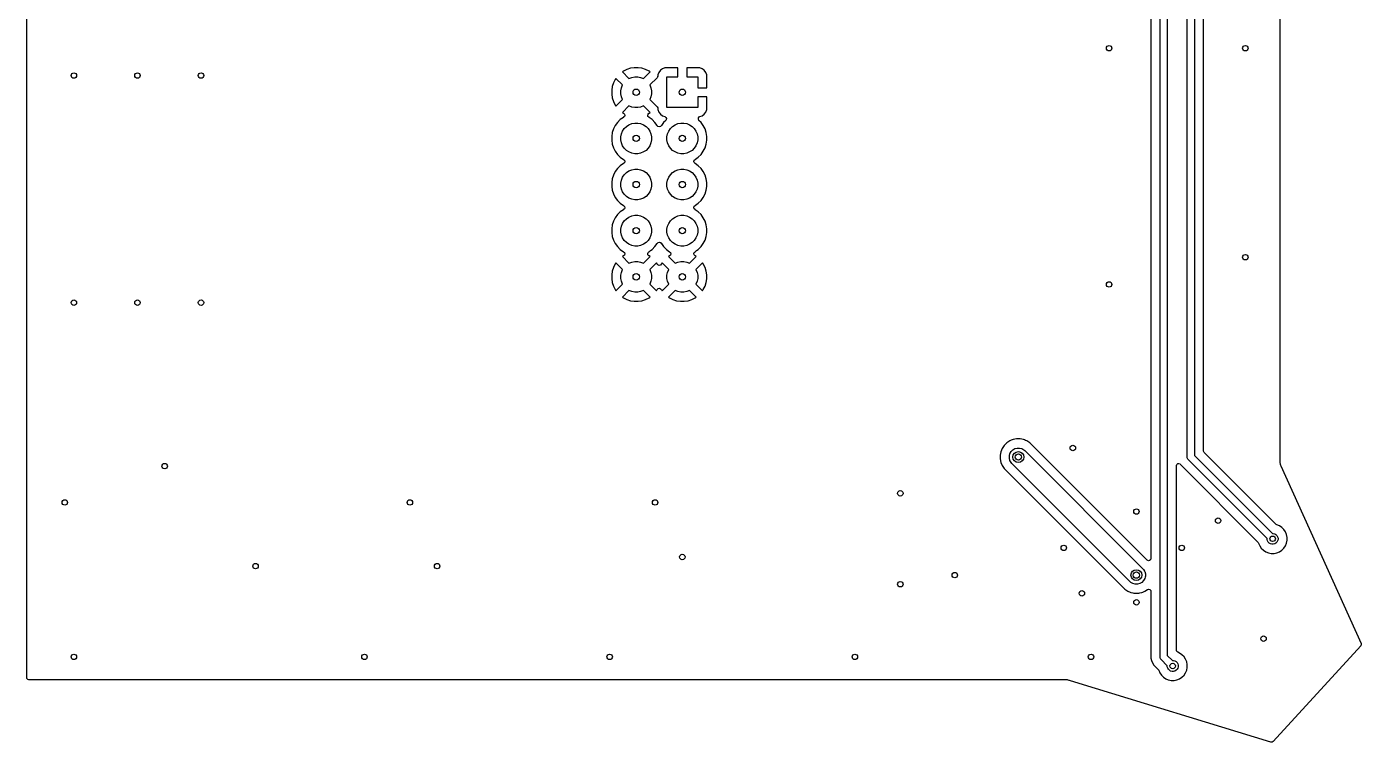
# Model space of a CAD drawing. Extents: x 4.07 to 6.96, y -6.23 to -1.21.
# Drawn here: x 4.071 to 6.964, y -6.228 to -4.678 of the extents above; entities that cross this region are included whole.
import ezdxf

# ---------------------------------------------------------------- set-up
doc = ezdxf.new("R2010")
doc.units = 0
doc.header["$MEASUREMENT"] = 0
doc.layers.add('BLACK', color=7, linetype='CONTINUOUS')

msp = doc.modelspace()

# ---------------------------------------------------------------- linework, layer by layer
at = {"layer": 'BLACK', "linetype": 'CONTINUOUS'}
for p, q in [((6.5866, -5.6102), (6.5866, -3.8576)), ((6.6024, -3.8543), (6.6024, -5.607)), ((6.6221, -5.5968), (6.6221, -3.8516)), ((6.5276, -6.0433), (6.5276, -3.9009)), ((6.5433, -3.8976), (6.5433, -6.04)), ((4.0709, -4.9155), (4.0709, -3.9337)), ((6.5079, -3.9111), (6.5079, -5.8301)), ((6.7874, -3.9329), (6.7874, -5.6194)), ((5.3717, -4.7704), (5.3643, -4.7742)), ((5.3797, -4.7678), (5.3717, -4.7704)), ((5.3879, -4.7665), (5.3797, -4.7678)), ((5.3797, -4.7678), (5.3797, -4.7678)), ((5.3963, -4.7665), (5.3879, -4.7665)), ((5.4046, -4.7678), (5.3963, -4.7665)), ((5.4125, -4.7704), (5.4046, -4.7678)), ((5.42, -4.7742), (5.4125, -4.7704)), ((5.4446, -4.7722), (5.4412, -4.7767)), ((5.4491, -4.7688), (5.4446, -4.7722)), ((5.4446, -4.7722), (5.4446, -4.7722)), ((5.4544, -4.7668), (5.4491, -4.7688)), ((5.4491, -4.7688), (5.4491, -4.7688)), ((5.4568, -4.7665), (5.4544, -4.7668)), ((5.4544, -4.7668), (5.4544, -4.7668)), ((5.4823, -4.7665), (5.4568, -4.7665)), ((5.4823, -4.7862), (5.4823, -4.7665)), ((5.5275, -4.7665), (5.502, -4.7665)), ((5.502, -4.7665), (5.502, -4.7862)), ((5.5298, -4.7668), (5.5275, -4.7665)), ((5.5351, -4.7688), (5.5298, -4.7668)), ((5.5298, -4.7668), (5.5298, -4.7668)), ((5.5397, -4.7722), (5.5351, -4.7688)), ((5.5351, -4.7688), (5.5351, -4.7688)), ((5.543, -4.7767), (5.5397, -4.7722)), ((5.5397, -4.7722), (5.5397, -4.7722)), ((5.3429, -4.7993), (5.3403, -4.8072)), ((5.3467, -4.7918), (5.3429, -4.7993)), ((5.3482, -4.7897), (5.3467, -4.7918)), ((5.3626, -4.804), (5.3482, -4.7897)), ((5.3482, -4.7897), (5.3482, -4.7897)), ((5.3643, -4.7742), (5.3621, -4.7758)), ((5.3621, -4.7758), (5.3621, -4.7758)), ((5.3621, -4.7758), (5.3765, -4.7901)), ((5.3765, -4.7901), (5.3824, -4.7877)), ((5.3824, -4.7877), (5.3888, -4.7864)), ((5.3888, -4.7864), (5.3954, -4.7864)), ((5.3954, -4.7864), (5.4018, -4.7877)), ((5.4018, -4.7877), (5.4078, -4.7901)), ((5.4078, -4.7901), (5.4221, -4.7758)), ((5.4221, -4.7758), (5.42, -4.7742)), ((5.4375, -4.7882), (5.4217, -4.804)), ((5.4388, -4.7859), (5.4375, -4.7882)), ((5.4389, -4.7853), (5.4388, -4.7852)), ((5.4388, -4.7852), (5.4388, -4.7859)), ((5.4392, -4.782), (5.4389, -4.7853)), ((5.4412, -4.7767), (5.4392, -4.782)), ((5.4392, -4.782), (5.4392, -4.782)), ((5.4412, -4.7767), (5.4412, -4.7767)), ((5.4587, -4.8531), (5.4587, -4.7862)), ((5.4587, -4.7862), (5.4823, -4.7862)), ((5.502, -4.7862), (5.5256, -4.7862)), ((5.5256, -4.7862), (5.5256, -4.8098)), ((5.545, -4.782), (5.543, -4.7767)), ((5.543, -4.7767), (5.543, -4.7767)), ((5.5453, -4.7843), (5.545, -4.782)), ((5.545, -4.782), (5.545, -4.782)), ((5.5453, -4.8098), (5.5453, -4.7843)), ((5.5453, -4.7843), (5.5453, -4.7843)), ((5.3403, -4.8072), (5.339, -4.8155)), ((5.339, -4.8155), (5.339, -4.8239)), ((5.339, -4.8239), (5.3403, -4.8321)), ((5.3403, -4.8072), (5.3403, -4.8072)), ((5.3588, -4.8164), (5.3601, -4.81)), ((5.3588, -4.823), (5.3588, -4.8164)), ((5.3601, -4.8294), (5.3588, -4.823)), ((5.3601, -4.81), (5.3626, -4.804)), ((5.3626, -4.8353), (5.3601, -4.8294)), ((5.4217, -4.804), (5.4241, -4.81)), ((5.4241, -4.8294), (5.4217, -4.8353)), ((5.4241, -4.81), (5.4254, -4.8164)), ((5.4254, -4.823), (5.4241, -4.8294)), ((5.4254, -4.8164), (5.4254, -4.823)), ((5.5256, -4.8098), (5.5453, -4.8098)), ((5.5453, -4.8295), (5.5256, -4.8295)), ((5.5256, -4.8295), (5.5256, -4.8531)), ((5.5453, -4.855), (5.5453, -4.8295)), ((5.3403, -4.8321), (5.3403, -4.8321)), ((5.3403, -4.8321), (5.3429, -4.8401)), ((5.3429, -4.8401), (5.3467, -4.8475)), ((5.3467, -4.8475), (5.3482, -4.8497)), ((5.3482, -4.8497), (5.3626, -4.8353)), ((5.3765, -4.8493), (5.3621, -4.8636)), ((5.3824, -4.8517), (5.3765, -4.8493)), ((5.3888, -4.853), (5.3824, -4.8517)), ((5.3954, -4.853), (5.3888, -4.853)), ((5.4018, -4.8517), (5.3954, -4.853)), ((5.4078, -4.8493), (5.4018, -4.8517)), ((5.4221, -4.8636), (5.4078, -4.8493)), ((5.4217, -4.8353), (5.4375, -4.8511)), ((5.4375, -4.8511), (5.4388, -4.8535)), ((5.4388, -4.8535), (5.4388, -4.8541)), ((5.4388, -4.8541), (5.4389, -4.8541)), ((5.4389, -4.8541), (5.4392, -4.8574)), ((5.4392, -4.8574), (5.4392, -4.8574)), ((5.4392, -4.8574), (5.4412, -4.8627)), ((5.5256, -4.8531), (5.4587, -4.8531)), ((5.543, -4.8627), (5.545, -4.8574)), ((5.545, -4.8574), (5.5453, -4.855)), ((5.545, -4.8574), (5.545, -4.8574)), ((5.5453, -4.855), (5.5453, -4.855)), ((5.3516, -4.885), (5.3467, -4.8918)), ((5.3575, -4.8791), (5.3516, -4.885)), ((5.3643, -4.8742), (5.3575, -4.8791)), ((5.3621, -4.8636), (5.3621, -4.8636)), ((5.3621, -4.8636), (5.3643, -4.8651)), ((5.3643, -4.8651), (5.3643, -4.8651)), ((5.3643, -4.8651), (5.3646, -4.8653)), ((5.3646, -4.874), (5.3643, -4.8742)), ((5.3646, -4.8653), (5.3666, -4.8672)), ((5.3664, -4.8725), (5.3646, -4.874)), ((5.3673, -4.8699), (5.3664, -4.8725)), ((5.3666, -4.8672), (5.3673, -4.8699)), ((5.3764, -4.8902), (5.3824, -4.8877)), ((5.3824, -4.8877), (5.3888, -4.8864)), ((5.3888, -4.8864), (5.3954, -4.8864)), ((5.3954, -4.8864), (5.4018, -4.8877)), ((5.4018, -4.8877), (5.4079, -4.8902)), ((5.417, -4.8695), (5.4179, -4.8669)), ((5.4176, -4.8721), (5.417, -4.8695)), ((5.4196, -4.874), (5.4176, -4.8721)), ((5.4179, -4.8669), (5.4196, -4.8653)), ((5.4196, -4.8653), (5.42, -4.8651)), ((5.42, -4.8742), (5.4196, -4.874)), ((5.42, -4.8651), (5.4221, -4.8636)), ((5.4268, -4.8791), (5.42, -4.8742)), ((5.4221, -4.8636), (5.4221, -4.8636)), ((5.4327, -4.885), (5.4268, -4.8791)), ((5.4376, -4.8918), (5.4327, -4.885)), ((5.4412, -4.8627), (5.4412, -4.8627)), ((5.4412, -4.8627), (5.4446, -4.8672)), ((5.4446, -4.8672), (5.4446, -4.8672)), ((5.4446, -4.8672), (5.4491, -4.8706)), ((5.4516, -4.885), (5.4467, -4.8918)), ((5.4491, -4.8706), (5.4491, -4.8706)), ((5.4491, -4.8706), (5.4543, -4.8725)), ((5.4561, -4.8806), (5.4516, -4.885)), ((5.4543, -4.8725), (5.4565, -4.8742)), ((5.4569, -4.8795), (5.4561, -4.8806)), ((5.4565, -4.8742), (5.4575, -4.8768)), ((5.4575, -4.8768), (5.4569, -4.8795)), ((5.4764, -4.8902), (5.4824, -4.8877)), ((5.4824, -4.8877), (5.4888, -4.8864)), ((5.4888, -4.8864), (5.4954, -4.8864)), ((5.4954, -4.8864), (5.5018, -4.8877)), ((5.5018, -4.8877), (5.5079, -4.8902)), ((5.5269, -4.8781), (5.5271, -4.8754)), ((5.5282, -4.8806), (5.5269, -4.8781)), ((5.5271, -4.8754), (5.5287, -4.8732)), ((5.5327, -4.885), (5.5282, -4.8806)), ((5.5287, -4.8732), (5.5299, -4.8725)), ((5.5299, -4.8725), (5.5351, -4.8706)), ((5.5376, -4.8918), (5.5327, -4.885)), ((5.5351, -4.8706), (5.5397, -4.8672)), ((5.5351, -4.8706), (5.5351, -4.8706)), ((5.5397, -4.8672), (5.543, -4.8627)), ((5.5397, -4.8672), (5.5397, -4.8672)), ((5.543, -4.8627), (5.543, -4.8627)), ((4.0709, -6.0879), (4.0709, -4.9155)), ((5.3403, -4.9072), (5.339, -4.9155)), ((5.339, -4.9155), (5.339, -4.9239)), ((5.3429, -4.8993), (5.3403, -4.9072)), ((5.3467, -4.8918), (5.3429, -4.8993)), ((5.3588, -4.9164), (5.3601, -4.91)), ((5.3588, -4.923), (5.3588, -4.9164)), ((5.3601, -4.91), (5.3626, -4.9039)), ((5.3626, -4.9039), (5.3663, -4.8985)), ((5.3663, -4.8985), (5.3709, -4.8938)), ((5.3709, -4.8938), (5.3764, -4.8902)), ((5.4079, -4.8902), (5.4134, -4.8938)), ((5.4134, -4.8938), (5.418, -4.8985)), ((5.418, -4.8985), (5.4216, -4.9039)), ((5.4216, -4.9039), (5.4241, -4.91)), ((5.4241, -4.91), (5.4254, -4.9164)), ((5.4254, -4.9164), (5.4254, -4.923)), ((5.4378, -4.8922), (5.4376, -4.8918)), ((5.4393, -4.8939), (5.4378, -4.8922)), ((5.4419, -4.8948), (5.4393, -4.8939)), ((5.4446, -4.8942), (5.4419, -4.8948)), ((5.4465, -4.8922), (5.4446, -4.8942)), ((5.4467, -4.8918), (5.4465, -4.8922)), ((5.4588, -4.9164), (5.4601, -4.91)), ((5.4588, -4.923), (5.4588, -4.9164)), ((5.4601, -4.91), (5.4626, -4.9039)), ((5.4626, -4.9039), (5.4663, -4.8985)), ((5.4663, -4.8985), (5.4709, -4.8938)), ((5.4709, -4.8938), (5.4764, -4.8902)), ((5.5079, -4.8902), (5.5134, -4.8938)), ((5.5134, -4.8938), (5.518, -4.8985)), ((5.518, -4.8985), (5.5216, -4.9039)), ((5.5216, -4.9039), (5.5241, -4.91)), ((5.5241, -4.91), (5.5254, -4.9164)), ((5.5254, -4.9164), (5.5254, -4.923)), ((5.5414, -4.8993), (5.5376, -4.8918)), ((5.5376, -4.8918), (5.5376, -4.8918)), ((5.5376, -4.8918), (5.5376, -4.8918)), ((5.544, -4.9072), (5.5414, -4.8993)), ((5.5453, -4.9155), (5.544, -4.9072)), ((5.5453, -4.9239), (5.5453, -4.9155)), ((5.339, -4.9239), (5.3403, -4.9321)), ((5.3403, -4.9321), (5.3429, -4.9401)), ((5.3429, -4.9401), (5.3467, -4.9476)), ((5.3601, -4.9294), (5.3588, -4.923)), ((5.3626, -4.9355), (5.3601, -4.9294)), ((5.3663, -4.9409), (5.3626, -4.9355)), ((5.3709, -4.9456), (5.3663, -4.9409)), ((5.3764, -4.9492), (5.3709, -4.9456)), ((5.4134, -4.9456), (5.4079, -4.9492)), ((5.418, -4.9409), (5.4134, -4.9456)), ((5.4216, -4.9355), (5.418, -4.9409)), ((5.4241, -4.9294), (5.4216, -4.9355)), ((5.4254, -4.923), (5.4241, -4.9294)), ((5.4601, -4.9294), (5.4588, -4.923)), ((5.4626, -4.9355), (5.4601, -4.9294)), ((5.4663, -4.9409), (5.4626, -4.9355)), ((5.4709, -4.9456), (5.4663, -4.9409)), ((5.4764, -4.9492), (5.4709, -4.9456)), ((5.5134, -4.9456), (5.5079, -4.9492)), ((5.518, -4.9409), (5.5134, -4.9456)), ((5.5216, -4.9355), (5.518, -4.9409)), ((5.5241, -4.9294), (5.5216, -4.9355)), ((5.5254, -4.923), (5.5241, -4.9294)), ((5.5376, -4.9476), (5.5414, -4.9401)), ((5.5414, -4.9401), (5.544, -4.9321)), ((5.544, -4.9321), (5.5453, -4.9239)), ((5.3467, -4.9476), (5.3516, -4.9543)), ((5.3516, -4.9543), (5.3575, -4.9602)), ((5.3575, -4.9602), (5.3643, -4.9652)), ((5.3643, -4.9742), (5.3575, -4.9791)), ((5.3643, -4.9652), (5.3646, -4.9653)), ((5.3646, -4.974), (5.3643, -4.9742)), ((5.3646, -4.9653), (5.3666, -4.9672)), ((5.3664, -4.9725), (5.3646, -4.974)), ((5.3673, -4.9699), (5.3664, -4.9725)), ((5.3666, -4.9672), (5.3673, -4.9699)), ((5.3824, -4.9517), (5.3764, -4.9492)), ((5.3888, -4.953), (5.3824, -4.9517)), ((5.3954, -4.953), (5.3888, -4.953)), ((5.4018, -4.9517), (5.3954, -4.953)), ((5.4079, -4.9492), (5.4018, -4.9517)), ((5.4824, -4.9517), (5.4764, -4.9492)), ((5.4888, -4.953), (5.4824, -4.9517)), ((5.4954, -4.953), (5.4888, -4.953)), ((5.5018, -4.9517), (5.4954, -4.953)), ((5.5079, -4.9492), (5.5018, -4.9517)), ((5.517, -4.9695), (5.5179, -4.9669)), ((5.5176, -4.9721), (5.517, -4.9695)), ((5.5196, -4.974), (5.5176, -4.9721)), ((5.5179, -4.9669), (5.5196, -4.9653)), ((5.5196, -4.9653), (5.52, -4.9652)), ((5.52, -4.9742), (5.5196, -4.974)), ((5.52, -4.9652), (5.5209, -4.9645)), ((5.5268, -4.9791), (5.52, -4.9742)), ((5.52, -4.9742), (5.52, -4.9742)), ((5.5209, -4.9645), (5.5268, -4.9602)), ((5.5268, -4.9602), (5.5327, -4.9543)), ((5.5268, -4.9602), (5.5268, -4.9602)), ((5.5268, -4.9602), (5.5268, -4.9602)), ((5.5327, -4.9543), (5.5376, -4.9476)), ((5.5327, -4.9543), (5.5327, -4.9543)), ((5.5327, -4.9543), (5.5327, -4.9543)), ((5.5376, -4.9476), (5.5376, -4.9476)), ((5.5376, -4.9476), (5.5376, -4.9476)), ((5.3429, -4.9993), (5.3403, -5.0072)), ((5.3467, -4.9918), (5.3429, -4.9993)), ((5.3516, -4.985), (5.3467, -4.9918)), ((5.3575, -4.9791), (5.3516, -4.985)), ((5.3601, -5.01), (5.3626, -5.0039)), ((5.3626, -5.0039), (5.3663, -4.9985)), ((5.3663, -4.9985), (5.3709, -4.9938)), ((5.3709, -4.9938), (5.3764, -4.9902)), ((5.3764, -4.9902), (5.3824, -4.9877)), ((5.3824, -4.9877), (5.3888, -4.9864)), ((5.3888, -4.9864), (5.3954, -4.9864)), ((5.3954, -4.9864), (5.4018, -4.9877)), ((5.4018, -4.9877), (5.4079, -4.9902)), ((5.4079, -4.9902), (5.4134, -4.9938)), ((5.4134, -4.9938), (5.418, -4.9985)), ((5.418, -4.9985), (5.4216, -5.0039)), ((5.4216, -5.0039), (5.4241, -5.01)), ((5.4601, -5.01), (5.4626, -5.0039)), ((5.4626, -5.0039), (5.4663, -4.9985)), ((5.4663, -4.9985), (5.4709, -4.9938)), ((5.4709, -4.9938), (5.4764, -4.9902)), ((5.4764, -4.9902), (5.4824, -4.9877)), ((5.4824, -4.9877), (5.4888, -4.9864)), ((5.4888, -4.9864), (5.4954, -4.9864)), ((5.4954, -4.9864), (5.5018, -4.9877)), ((5.5018, -4.9877), (5.5079, -4.9902)), ((5.5079, -4.9902), (5.5134, -4.9938)), ((5.5134, -4.9938), (5.518, -4.9985)), ((5.518, -4.9985), (5.5216, -5.0039)), ((5.5216, -5.0039), (5.5241, -5.01)), ((5.5327, -4.985), (5.5268, -4.9791)), ((5.5376, -4.9918), (5.5327, -4.985)), ((5.5414, -4.9993), (5.5376, -4.9918)), ((5.5376, -4.9918), (5.5376, -4.9918)), ((5.5376, -4.9918), (5.5376, -4.9918)), ((5.544, -5.0072), (5.5414, -4.9993)), ((5.3403, -5.0072), (5.339, -5.0155)), ((5.339, -5.0155), (5.339, -5.0239)), ((5.339, -5.0239), (5.3403, -5.0321)), ((5.3403, -5.0321), (5.3429, -5.0401)), ((5.3588, -5.0164), (5.3601, -5.01)), ((5.3588, -5.023), (5.3588, -5.0164)), ((5.3601, -5.0294), (5.3588, -5.023)), ((5.3626, -5.0355), (5.3601, -5.0294)), ((5.4241, -5.0294), (5.4216, -5.0355)), ((5.4241, -5.01), (5.4254, -5.0164)), ((5.4254, -5.023), (5.4241, -5.0294)), ((5.4254, -5.0164), (5.4254, -5.023)), ((5.4588, -5.0164), (5.4601, -5.01)), ((5.4588, -5.023), (5.4588, -5.0164)), ((5.4601, -5.0294), (5.4588, -5.023)), ((5.4626, -5.0355), (5.4601, -5.0294)), ((5.5241, -5.0294), (5.5216, -5.0355)), ((5.5241, -5.01), (5.5254, -5.0164)), ((5.5254, -5.023), (5.5241, -5.0294)), ((5.5254, -5.0164), (5.5254, -5.023)), ((5.5414, -5.0401), (5.544, -5.0321)), ((5.5453, -5.0155), (5.544, -5.0072)), ((5.544, -5.0321), (5.5453, -5.0239)), ((5.5453, -5.0239), (5.5453, -5.0155)), ((5.3429, -5.0401), (5.3467, -5.0476)), ((5.3467, -5.0476), (5.3516, -5.0543)), ((5.3516, -5.0543), (5.3575, -5.0602)), ((5.3575, -5.0602), (5.3643, -5.0652)), ((5.3663, -5.0409), (5.3626, -5.0355)), ((5.3709, -5.0456), (5.3663, -5.0409)), ((5.3764, -5.0492), (5.3709, -5.0456)), ((5.3824, -5.0517), (5.3764, -5.0492)), ((5.3888, -5.053), (5.3824, -5.0517)), ((5.3954, -5.053), (5.3888, -5.053)), ((5.4018, -5.0517), (5.3954, -5.053)), ((5.4079, -5.0492), (5.4018, -5.0517)), ((5.4134, -5.0456), (5.4079, -5.0492)), ((5.418, -5.0409), (5.4134, -5.0456)), ((5.4216, -5.0355), (5.418, -5.0409)), ((5.4663, -5.0409), (5.4626, -5.0355)), ((5.4709, -5.0456), (5.4663, -5.0409)), ((5.4764, -5.0492), (5.4709, -5.0456)), ((5.4824, -5.0517), (5.4764, -5.0492)), ((5.4888, -5.053), (5.4824, -5.0517)), ((5.4954, -5.053), (5.4888, -5.053)), ((5.5018, -5.0517), (5.4954, -5.053)), ((5.5079, -5.0492), (5.5018, -5.0517)), ((5.5134, -5.0456), (5.5079, -5.0492)), ((5.518, -5.0409), (5.5134, -5.0456)), ((5.5216, -5.0355), (5.518, -5.0409)), ((5.5209, -5.0645), (5.5268, -5.0602)), ((5.5268, -5.0602), (5.5327, -5.0543)), ((5.5268, -5.0602), (5.5268, -5.0602)), ((5.5268, -5.0602), (5.5268, -5.0602)), ((5.5327, -5.0543), (5.5376, -5.0476)), ((5.5327, -5.0543), (5.5327, -5.0543)), ((5.5327, -5.0543), (5.5327, -5.0543)), ((5.5376, -5.0476), (5.5414, -5.0401)), ((5.5376, -5.0476), (5.5376, -5.0476)), ((5.5376, -5.0476), (5.5376, -5.0476)), ((5.3516, -5.085), (5.3467, -5.0918)), ((5.3575, -5.0791), (5.3516, -5.085)), ((5.3643, -5.0742), (5.3575, -5.0791)), ((5.3643, -5.0652), (5.3646, -5.0653)), ((5.3646, -5.074), (5.3643, -5.0742)), ((5.3646, -5.0653), (5.3666, -5.0672)), ((5.3664, -5.0725), (5.3646, -5.074)), ((5.3673, -5.0699), (5.3664, -5.0725)), ((5.3666, -5.0672), (5.3673, -5.0699)), ((5.3709, -5.0938), (5.3764, -5.0902)), ((5.3764, -5.0902), (5.3824, -5.0877)), ((5.3824, -5.0877), (5.3888, -5.0864)), ((5.3888, -5.0864), (5.3954, -5.0864)), ((5.3954, -5.0864), (5.4018, -5.0877)), ((5.4018, -5.0877), (5.4079, -5.0902)), ((5.4079, -5.0902), (5.4134, -5.0938)), ((5.4709, -5.0938), (5.4764, -5.0902)), ((5.4764, -5.0902), (5.4824, -5.0877)), ((5.4824, -5.0877), (5.4888, -5.0864)), ((5.4888, -5.0864), (5.4954, -5.0864)), ((5.4954, -5.0864), (5.5018, -5.0877)), ((5.5018, -5.0877), (5.5079, -5.0902)), ((5.5079, -5.0902), (5.5134, -5.0938)), ((5.517, -5.0695), (5.5179, -5.0669)), ((5.5176, -5.0721), (5.517, -5.0695)), ((5.5196, -5.074), (5.5176, -5.0721)), ((5.5179, -5.0669), (5.5196, -5.0653)), ((5.5196, -5.0653), (5.52, -5.0652)), ((5.52, -5.0742), (5.5196, -5.074)), ((5.52, -5.0652), (5.5209, -5.0645)), ((5.5268, -5.0791), (5.52, -5.0742)), ((5.52, -5.0742), (5.52, -5.0742)), ((5.5327, -5.085), (5.5268, -5.0791)), ((5.5376, -5.0918), (5.5327, -5.085)), ((5.3403, -5.1072), (5.339, -5.1155)), ((5.339, -5.1155), (5.339, -5.1239)), ((5.3429, -5.0993), (5.3403, -5.1072)), ((5.3467, -5.0918), (5.3429, -5.0993)), ((5.3588, -5.1164), (5.3601, -5.11)), ((5.3588, -5.123), (5.3588, -5.1164)), ((5.3601, -5.11), (5.3626, -5.1039)), ((5.3626, -5.1039), (5.3663, -5.0985)), ((5.3663, -5.0985), (5.3709, -5.0938)), ((5.4134, -5.0938), (5.418, -5.0985)), ((5.418, -5.0985), (5.4216, -5.1039)), ((5.4216, -5.1039), (5.4241, -5.11)), ((5.4241, -5.11), (5.4254, -5.1164)), ((5.4254, -5.1164), (5.4254, -5.123)), ((5.4588, -5.1164), (5.4601, -5.11)), ((5.4588, -5.123), (5.4588, -5.1164)), ((5.4601, -5.11), (5.4626, -5.1039)), ((5.4626, -5.1039), (5.4663, -5.0985)), ((5.4663, -5.0985), (5.4709, -5.0938)), ((5.5134, -5.0938), (5.518, -5.0985)), ((5.518, -5.0985), (5.5216, -5.1039)), ((5.5216, -5.1039), (5.5241, -5.11)), ((5.5241, -5.11), (5.5254, -5.1164)), ((5.5254, -5.1164), (5.5254, -5.123)), ((5.5414, -5.0993), (5.5376, -5.0918)), ((5.5376, -5.0918), (5.5376, -5.0918)), ((5.5376, -5.0918), (5.5376, -5.0918)), ((5.544, -5.1072), (5.5414, -5.0993)), ((5.5453, -5.1155), (5.544, -5.1072)), ((5.5453, -5.1239), (5.5453, -5.1155)), ((5.339, -5.1239), (5.3403, -5.1321)), ((5.3403, -5.1321), (5.3429, -5.1401)), ((5.3429, -5.1401), (5.3467, -5.1476)), ((5.3467, -5.1476), (5.3516, -5.1543)), ((5.3601, -5.1294), (5.3588, -5.123)), ((5.3626, -5.1355), (5.3601, -5.1294)), ((5.3663, -5.1409), (5.3626, -5.1355)), ((5.3709, -5.1456), (5.3663, -5.1409)), ((5.3764, -5.1492), (5.3709, -5.1456)), ((5.3824, -5.1517), (5.3764, -5.1492)), ((5.4079, -5.1492), (5.4018, -5.1517)), ((5.4134, -5.1456), (5.4079, -5.1492)), ((5.418, -5.1409), (5.4134, -5.1456)), ((5.4216, -5.1355), (5.418, -5.1409)), ((5.4241, -5.1294), (5.4216, -5.1355)), ((5.4254, -5.123), (5.4241, -5.1294)), ((5.4327, -5.1543), (5.4376, -5.1476)), ((5.4376, -5.1476), (5.4378, -5.1472)), ((5.4376, -5.1476), (5.4376, -5.1476)), ((5.4376, -5.1476), (5.4376, -5.1476)), ((5.4378, -5.1472), (5.4397, -5.1452)), ((5.4397, -5.1452), (5.4423, -5.1445)), ((5.4423, -5.1445), (5.4449, -5.1454)), ((5.4449, -5.1454), (5.4465, -5.1472)), ((5.4465, -5.1472), (5.4467, -5.1476)), ((5.4467, -5.1476), (5.4516, -5.1543)), ((5.4601, -5.1294), (5.4588, -5.123)), ((5.4626, -5.1355), (5.4601, -5.1294)), ((5.4663, -5.1409), (5.4626, -5.1355)), ((5.4709, -5.1456), (5.4663, -5.1409)), ((5.4764, -5.1492), (5.4709, -5.1456)), ((5.4824, -5.1517), (5.4764, -5.1492)), ((5.5079, -5.1492), (5.5018, -5.1517)), ((5.5134, -5.1456), (5.5079, -5.1492)), ((5.518, -5.1409), (5.5134, -5.1456)), ((5.5216, -5.1355), (5.518, -5.1409)), ((5.5241, -5.1294), (5.5216, -5.1355)), ((5.5254, -5.123), (5.5241, -5.1294)), ((5.5327, -5.1543), (5.5376, -5.1476)), ((5.5376, -5.1476), (5.5414, -5.1401)), ((5.5376, -5.1476), (5.5376, -5.1476)), ((5.5376, -5.1476), (5.5376, -5.1476)), ((5.5414, -5.1401), (5.544, -5.1321)), ((5.544, -5.1321), (5.5453, -5.1239)), ((5.3516, -5.1543), (5.3575, -5.1602)), ((5.3575, -5.1602), (5.3643, -5.1652)), ((5.3643, -5.1742), (5.3621, -5.1758)), ((5.3621, -5.1758), (5.3621, -5.1758)), ((5.3621, -5.1758), (5.3765, -5.1901)), ((5.3643, -5.1652), (5.3643, -5.1652)), ((5.3643, -5.1652), (5.3643, -5.1652)), ((5.3643, -5.1652), (5.3646, -5.1653)), ((5.3646, -5.174), (5.3643, -5.1742)), ((5.3643, -5.1742), (5.3643, -5.1742)), ((5.3646, -5.1653), (5.3666, -5.1672)), ((5.3664, -5.1725), (5.3646, -5.174)), ((5.3673, -5.1699), (5.3664, -5.1725)), ((5.3666, -5.1672), (5.3673, -5.1699)), ((5.3888, -5.153), (5.3824, -5.1517)), ((5.3954, -5.153), (5.3888, -5.153)), ((5.4018, -5.1517), (5.3954, -5.153)), ((5.4078, -5.1901), (5.4221, -5.1758)), ((5.417, -5.1695), (5.4179, -5.1669)), ((5.4176, -5.1722), (5.417, -5.1695)), ((5.4196, -5.174), (5.4176, -5.1722)), ((5.4179, -5.1669), (5.4196, -5.1653)), ((5.4196, -5.1653), (5.42, -5.1652)), ((5.42, -5.1742), (5.4196, -5.174)), ((5.42, -5.1652), (5.4231, -5.1629)), ((5.4221, -5.1758), (5.42, -5.1742)), ((5.42, -5.1742), (5.42, -5.1742)), ((5.4231, -5.1629), (5.4268, -5.1602)), ((5.4268, -5.1602), (5.4327, -5.1543)), ((5.4268, -5.1602), (5.4268, -5.1602)), ((5.4268, -5.1602), (5.4268, -5.1602)), ((5.4327, -5.1543), (5.4327, -5.1543)), ((5.4327, -5.1543), (5.4327, -5.1543)), ((5.4516, -5.1543), (5.4575, -5.1602)), ((5.4575, -5.1602), (5.4643, -5.1652)), ((5.4643, -5.1742), (5.4621, -5.1758)), ((5.4621, -5.1758), (5.4621, -5.1758)), ((5.4621, -5.1758), (5.4765, -5.1901)), ((5.4643, -5.1652), (5.4643, -5.1652)), ((5.4643, -5.1652), (5.4643, -5.1652)), ((5.4643, -5.1652), (5.4646, -5.1653)), ((5.4646, -5.174), (5.4643, -5.1742)), ((5.4643, -5.1742), (5.4643, -5.1742)), ((5.4646, -5.1653), (5.4666, -5.1672)), ((5.4664, -5.1725), (5.4646, -5.174)), ((5.4673, -5.1699), (5.4664, -5.1725)), ((5.4666, -5.1672), (5.4673, -5.1699)), ((5.4888, -5.153), (5.4824, -5.1517)), ((5.4954, -5.153), (5.4888, -5.153)), ((5.5018, -5.1517), (5.4954, -5.153)), ((5.5078, -5.1901), (5.5221, -5.1758)), ((5.517, -5.1695), (5.5179, -5.1669)), ((5.5176, -5.1722), (5.517, -5.1695)), ((5.5196, -5.174), (5.5176, -5.1722)), ((5.5179, -5.1669), (5.5196, -5.1653)), ((5.5196, -5.1653), (5.52, -5.1652)), ((5.52, -5.1742), (5.5196, -5.174)), ((5.52, -5.1652), (5.5231, -5.1629)), ((5.5221, -5.1758), (5.52, -5.1742)), ((5.52, -5.1742), (5.52, -5.1742)), ((5.5231, -5.1629), (5.5268, -5.1602)), ((5.5268, -5.1602), (5.5327, -5.1543)), ((5.5268, -5.1602), (5.5268, -5.1602)), ((5.5268, -5.1602), (5.5268, -5.1602)), ((5.5327, -5.1543), (5.5327, -5.1543)), ((5.5327, -5.1543), (5.5327, -5.1543)), ((5.3403, -5.2072), (5.339, -5.2155)), ((5.3429, -5.1993), (5.3403, -5.2072)), ((5.3403, -5.2072), (5.3403, -5.2072)), ((5.3467, -5.1918), (5.3429, -5.1993)), ((5.3482, -5.1897), (5.3467, -5.1918)), ((5.3626, -5.204), (5.3482, -5.1897)), ((5.3482, -5.1897), (5.3482, -5.1897)), ((5.3601, -5.21), (5.3626, -5.204)), ((5.3765, -5.1901), (5.3824, -5.1877)), ((5.3824, -5.1877), (5.3888, -5.1864)), ((5.3888, -5.1864), (5.3954, -5.1864)), ((5.3954, -5.1864), (5.4018, -5.1877)), ((5.4018, -5.1877), (5.4078, -5.1901)), ((5.436, -5.1897), (5.4217, -5.204)), ((5.4217, -5.204), (5.4241, -5.21)), ((5.4376, -5.1918), (5.436, -5.1897)), ((5.436, -5.1897), (5.436, -5.1897)), ((5.4378, -5.1922), (5.4376, -5.1918)), ((5.4393, -5.194), (5.4378, -5.1922)), ((5.4419, -5.1949), (5.4393, -5.194)), ((5.4446, -5.1942), (5.4419, -5.1949)), ((5.4465, -5.1922), (5.4446, -5.1942)), ((5.4467, -5.1918), (5.4465, -5.1922)), ((5.4482, -5.1897), (5.4467, -5.1918)), ((5.4626, -5.204), (5.4482, -5.1897)), ((5.4482, -5.1897), (5.4482, -5.1897)), ((5.4601, -5.21), (5.4626, -5.204)), ((5.4765, -5.1901), (5.4824, -5.1877)), ((5.4824, -5.1877), (5.4888, -5.1864)), ((5.4888, -5.1864), (5.4954, -5.1864)), ((5.4954, -5.1864), (5.5018, -5.1877)), ((5.5018, -5.1877), (5.5078, -5.1901)), ((5.536, -5.1897), (5.5217, -5.204)), ((5.5217, -5.204), (5.5241, -5.21)), ((5.5376, -5.1918), (5.536, -5.1897)), ((5.536, -5.1897), (5.536, -5.1897)), ((5.5414, -5.1993), (5.5376, -5.1918)), ((5.544, -5.2072), (5.5414, -5.1993)), ((5.5453, -5.2155), (5.544, -5.2072)), ((5.544, -5.2072), (5.544, -5.2072)), ((5.339, -5.2155), (5.339, -5.2239)), ((5.339, -5.2239), (5.3403, -5.2321)), ((5.3403, -5.2321), (5.3403, -5.2321)), ((5.3403, -5.2321), (5.3429, -5.2401)), ((5.3482, -5.2497), (5.3626, -5.2353)), ((5.3588, -5.2164), (5.3601, -5.21)), ((5.3588, -5.223), (5.3588, -5.2164)), ((5.3601, -5.2294), (5.3588, -5.223)), ((5.3626, -5.2353), (5.3601, -5.2294)), ((5.4241, -5.2294), (5.4217, -5.2353)), ((5.4217, -5.2353), (5.436, -5.2497)), ((5.4241, -5.21), (5.4254, -5.2164)), ((5.4254, -5.223), (5.4241, -5.2294)), ((5.4254, -5.2164), (5.4254, -5.223)), ((5.4482, -5.2497), (5.4626, -5.2353)), ((5.4588, -5.2164), (5.4601, -5.21)), ((5.4588, -5.223), (5.4588, -5.2164)), ((5.4601, -5.2294), (5.4588, -5.223)), ((5.4626, -5.2353), (5.4601, -5.2294)), ((5.5241, -5.2294), (5.5217, -5.2353)), ((5.5217, -5.2353), (5.536, -5.2497)), ((5.5241, -5.21), (5.5254, -5.2164)), ((5.5254, -5.223), (5.5241, -5.2294)), ((5.5254, -5.2164), (5.5254, -5.223)), ((5.5414, -5.2401), (5.544, -5.2321)), ((5.544, -5.2321), (5.5453, -5.2239)), ((5.544, -5.2321), (5.544, -5.2321)), ((5.5453, -5.2239), (5.5453, -5.2155)), ((5.3429, -5.2401), (5.3467, -5.2475)), ((5.3467, -5.2475), (5.3482, -5.2497)), ((5.3765, -5.2493), (5.3621, -5.2636)), ((5.3621, -5.2636), (5.3621, -5.2636)), ((5.3621, -5.2636), (5.3643, -5.2651)), ((5.3643, -5.2651), (5.3717, -5.2689)), ((5.3824, -5.2517), (5.3765, -5.2493)), ((5.3888, -5.253), (5.3824, -5.2517)), ((5.3954, -5.253), (5.3888, -5.253)), ((5.4018, -5.2517), (5.3954, -5.253)), ((5.4078, -5.2493), (5.4018, -5.2517)), ((5.4221, -5.2636), (5.4078, -5.2493)), ((5.4125, -5.2689), (5.42, -5.2651)), ((5.42, -5.2651), (5.4221, -5.2636)), ((5.4221, -5.2636), (5.4221, -5.2636)), ((5.436, -5.2497), (5.4376, -5.2475)), ((5.436, -5.2497), (5.436, -5.2497)), ((5.4376, -5.2475), (5.4378, -5.2472)), ((5.4378, -5.2472), (5.4397, -5.2452)), ((5.4397, -5.2452), (5.4423, -5.2445)), ((5.4423, -5.2445), (5.4449, -5.2454)), ((5.4449, -5.2454), (5.4465, -5.2472)), ((5.4465, -5.2472), (5.4467, -5.2475)), ((5.4467, -5.2475), (5.4482, -5.2497)), ((5.4765, -5.2493), (5.4621, -5.2636)), ((5.4621, -5.2636), (5.4621, -5.2636)), ((5.4621, -5.2636), (5.4643, -5.2651)), ((5.4643, -5.2651), (5.4717, -5.2689)), ((5.4824, -5.2517), (5.4765, -5.2493)), ((5.4888, -5.253), (5.4824, -5.2517)), ((5.4954, -5.253), (5.4888, -5.253)), ((5.5018, -5.2517), (5.4954, -5.253)), ((5.5078, -5.2493), (5.5018, -5.2517)), ((5.5221, -5.2636), (5.5078, -5.2493)), ((5.5125, -5.2689), (5.52, -5.2651)), ((5.52, -5.2651), (5.5221, -5.2636)), ((5.5221, -5.2636), (5.5221, -5.2636)), ((5.536, -5.2497), (5.5376, -5.2475)), ((5.536, -5.2497), (5.536, -5.2497)), ((5.5376, -5.2475), (5.5414, -5.2401)), ((5.3717, -5.2689), (5.3797, -5.2715)), ((5.3797, -5.2715), (5.3879, -5.2728)), ((5.3879, -5.2728), (5.3963, -5.2728)), ((5.3963, -5.2728), (5.4046, -5.2715)), ((5.4046, -5.2715), (5.4125, -5.2689)), ((5.4046, -5.2715), (5.4046, -5.2715)), ((5.4717, -5.2689), (5.4797, -5.2715)), ((5.4797, -5.2715), (5.4879, -5.2728)), ((5.4879, -5.2728), (5.4963, -5.2728)), ((5.4963, -5.2728), (5.5046, -5.2715)), ((5.5046, -5.2715), (5.5125, -5.2689)), ((5.5046, -5.2715), (5.5046, -5.2715)), ((6.1954, -5.5796), (6.1899, -5.5851)), ((6.2018, -5.5753), (6.1954, -5.5796)), ((6.1954, -5.5796), (6.1954, -5.5796)), ((6.2051, -5.574), (6.2018, -5.5753)), ((6.2018, -5.5753), (6.2018, -5.5753)), ((6.2069, -5.5732), (6.2051, -5.574)), ((6.209, -5.5724), (6.2069, -5.5732)), ((6.2069, -5.5732), (6.2069, -5.5732)), ((6.2128, -5.5716), (6.209, -5.5724)), ((6.209, -5.5724), (6.209, -5.5724)), ((6.2166, -5.5708), (6.2128, -5.5716)), ((6.2244, -5.5708), (6.2166, -5.5708)), ((6.2166, -5.5708), (6.2166, -5.5708)), ((6.2282, -5.5716), (6.2244, -5.5708)), ((6.2244, -5.5708), (6.2244, -5.5708)), ((6.232, -5.5724), (6.2282, -5.5716)), ((6.2341, -5.5732), (6.232, -5.5724)), ((6.232, -5.5724), (6.232, -5.5724)), ((6.232, -5.5724), (6.232, -5.5724)), ((6.2363, -5.5741), (6.2341, -5.5732)), ((6.2391, -5.5753), (6.2363, -5.5741)), ((6.2456, -5.5796), (6.2391, -5.5753)), ((6.2391, -5.5753), (6.2391, -5.5753)), ((6.2512, -5.5853), (6.2456, -5.5796)), ((6.2456, -5.5796), (6.2456, -5.5796)), ((6.1826, -5.5987), (6.1811, -5.6064)), ((6.1811, -5.6064), (6.1811, -5.6064)), ((6.1811, -5.6064), (6.1811, -5.6141)), ((6.1856, -5.5916), (6.1826, -5.5987)), ((6.1826, -5.5987), (6.1826, -5.5987)), ((6.1899, -5.5851), (6.1856, -5.5916)), ((6.1856, -5.5916), (6.1856, -5.5916)), ((6.1899, -5.5851), (6.1899, -5.5851)), ((6.201, -5.6077), (6.2023, -5.6027)), ((6.201, -5.6128), (6.201, -5.6077)), ((6.2023, -5.6027), (6.203, -5.6015)), ((6.203, -5.6015), (6.2049, -5.5983)), ((6.2049, -5.5983), (6.2085, -5.5946)), ((6.2085, -5.5946), (6.2129, -5.592)), ((6.2129, -5.592), (6.2179, -5.5907)), ((6.2179, -5.5907), (6.223, -5.5907)), ((6.223, -5.5907), (6.228, -5.592)), ((6.228, -5.592), (6.2325, -5.5946)), ((6.2325, -5.5946), (6.2325, -5.5946)), ((6.2325, -5.5946), (6.2344, -5.5963)), ((6.2344, -5.5963), (6.4903, -5.8522)), ((6.4995, -5.8336), (6.2512, -5.5853)), ((6.2512, -5.5853), (6.2512, -5.5853)), ((6.5868, -5.6118), (6.5866, -5.6102)), ((6.5879, -5.6146), (6.5868, -5.6118)), ((6.6024, -5.607), (6.7711, -5.7757)), ((6.6222, -5.5978), (6.6221, -5.5968)), ((6.6235, -5.6002), (6.6222, -5.5978)), ((6.7793, -5.7561), (6.6235, -5.6002)), ((6.1811, -5.6141), (6.1811, -5.6141)), ((6.1811, -5.6141), (6.1811, -5.6141)), ((6.1811, -5.6141), (6.1826, -5.6217)), ((6.1826, -5.6217), (6.1826, -5.6217)), ((6.1826, -5.6217), (6.1856, -5.6289)), ((6.1856, -5.6289), (6.1856, -5.6289)), ((6.1856, -5.6289), (6.1899, -5.6353)), ((6.1899, -5.6353), (6.1899, -5.6353)), ((6.1899, -5.6353), (6.1955, -5.641)), ((6.1955, -5.641), (6.1955, -5.641)), ((6.1955, -5.641), (6.4457, -5.8911)), ((6.2023, -5.6178), (6.201, -5.6128)), ((6.2049, -5.6222), (6.2023, -5.6178)), ((6.2066, -5.6242), (6.2049, -5.6222)), ((6.2049, -5.6222), (6.2049, -5.6222)), ((6.4625, -5.8801), (6.2066, -5.6242)), ((6.563, -5.6289), (6.5638, -5.6262)), ((6.563, -6.0289), (6.563, -5.6289)), ((6.5638, -5.6262), (6.5659, -5.6244)), ((6.5659, -5.6244), (6.5686, -5.624)), ((6.5686, -5.624), (6.5711, -5.6252)), ((6.5711, -5.6252), (6.572, -5.6262)), ((6.572, -5.6262), (6.5731, -5.6278)), ((6.5731, -5.6278), (6.5731, -5.6278)), ((6.5731, -5.6278), (6.7403, -5.7951)), ((6.5889, -5.6158), (6.5879, -5.6146)), ((6.7599, -5.7868), (6.5889, -5.6158)), ((6.7874, -5.6194), (6.7872, -5.621)), ((6.7872, -5.621), (6.7874, -5.622)), ((6.7874, -5.622), (6.7874, -5.623)), ((6.7874, -5.623), (6.7877, -5.6243)), ((6.7877, -5.6243), (6.7878, -5.6246)), ((6.7878, -5.6246), (6.7881, -5.6262)), ((6.7881, -5.6262), (6.7885, -5.6271)), ((6.7885, -5.6271), (6.7886, -5.6274)), ((6.7886, -5.6274), (6.7887, -5.628)), ((6.7887, -5.628), (6.7887, -5.628)), ((6.7887, -5.628), (6.7894, -5.6292)), ((6.7894, -5.6292), (6.7896, -5.6296)), ((6.7896, -5.6296), (6.9636, -6.0143)), ((6.7809, -5.7571), (6.7793, -5.7561)), ((6.7866, -5.7595), (6.7809, -5.7571)), ((6.7711, -5.7757), (6.7732, -5.7757)), ((6.7732, -5.7757), (6.7762, -5.7765)), ((6.7762, -5.7765), (6.7788, -5.778)), ((6.7788, -5.778), (6.781, -5.7802)), ((6.781, -5.7802), (6.7826, -5.7829)), ((6.7826, -5.7829), (6.7834, -5.7859)), ((6.7834, -5.7859), (6.7834, -5.7889)), ((6.7917, -5.7629), (6.7866, -5.7595)), ((6.7866, -5.7595), (6.7866, -5.7595)), ((6.7961, -5.7673), (6.7917, -5.7629)), ((6.7917, -5.7629), (6.7917, -5.7629)), ((6.7996, -5.7725), (6.7961, -5.7673)), ((6.7961, -5.7673), (6.7961, -5.7673)), ((6.802, -5.7782), (6.7996, -5.7725)), ((6.7996, -5.7725), (6.7996, -5.7725)), ((6.8032, -5.7843), (6.802, -5.7782)), ((6.802, -5.7782), (6.802, -5.7782)), ((6.802, -5.7782), (6.802, -5.7782)), ((6.8032, -5.7905), (6.8032, -5.7843)), ((6.8032, -5.7843), (6.8032, -5.7843)), ((6.8032, -5.7843), (6.8032, -5.7843)), ((6.7403, -5.7951), (6.7414, -5.7966)), ((6.7414, -5.7966), (6.7437, -5.8023)), ((6.7437, -5.8023), (6.7437, -5.8023)), ((6.7437, -5.8023), (6.7472, -5.8075)), ((6.7472, -5.8075), (6.7472, -5.8075)), ((6.7472, -5.8075), (6.7516, -5.8119)), ((6.7516, -5.8119), (6.7516, -5.8119)), ((6.7516, -5.8119), (6.7567, -5.8153)), ((6.7599, -5.7889), (6.7599, -5.7868)), ((6.7607, -5.7919), (6.7599, -5.7889)), ((6.7623, -5.7946), (6.7607, -5.7919)), ((6.7645, -5.7968), (6.7623, -5.7946)), ((6.7671, -5.7983), (6.7645, -5.7968)), ((6.7701, -5.7991), (6.7671, -5.7983)), ((6.7732, -5.7991), (6.7701, -5.7991)), ((6.7762, -5.7983), (6.7732, -5.7991)), ((6.7788, -5.7968), (6.7762, -5.7983)), ((6.781, -5.7946), (6.7788, -5.7968)), ((6.7826, -5.7919), (6.781, -5.7946)), ((6.7834, -5.7889), (6.7826, -5.7919)), ((6.7866, -5.8153), (6.7917, -5.8119)), ((6.7917, -5.8119), (6.7961, -5.8075)), ((6.7961, -5.8075), (6.7996, -5.8023)), ((6.7996, -5.8023), (6.802, -5.7966)), ((6.802, -5.7966), (6.8032, -5.7905)), ((6.4998, -5.8338), (6.4995, -5.8336)), ((6.5023, -5.835), (6.4998, -5.8338)), ((6.505, -5.8346), (6.5023, -5.835)), ((6.5071, -5.8328), (6.505, -5.8346)), ((6.5079, -5.8301), (6.5071, -5.8328)), ((6.7567, -5.8153), (6.7567, -5.8153)), ((6.7567, -5.8153), (6.7625, -5.8177)), ((6.7625, -5.8177), (6.7625, -5.8177)), ((6.7625, -5.8177), (6.7685, -5.8189)), ((6.7685, -5.8189), (6.7685, -5.8189)), ((6.7685, -5.8189), (6.7685, -5.8189)), ((6.7685, -5.8189), (6.7748, -5.8189)), ((6.7748, -5.8189), (6.7808, -5.8177)), ((6.7748, -5.8189), (6.7748, -5.8189)), ((6.7808, -5.8177), (6.7866, -5.8153)), ((6.4903, -5.8522), (6.492, -5.8542)), ((6.492, -5.8542), (6.492, -5.8542)), ((6.492, -5.8542), (6.4938, -5.8574)), ((6.4938, -5.8574), (6.4946, -5.8586)), ((6.4946, -5.8586), (6.4959, -5.8636)), ((6.4954, -5.8707), (6.4946, -5.8737)), ((6.4959, -5.8687), (6.4954, -5.8707)), ((6.4959, -5.8636), (6.4959, -5.8687)), ((6.4457, -5.8911), (6.4457, -5.8911)), ((6.4457, -5.8911), (6.4513, -5.8967)), ((6.4513, -5.8967), (6.4513, -5.8967)), ((6.4513, -5.8967), (6.4577, -5.901)), ((6.4577, -5.901), (6.4577, -5.901)), ((6.4577, -5.901), (6.4628, -5.9031)), ((6.4644, -5.8818), (6.4625, -5.8801)), ((6.4688, -5.8843), (6.4644, -5.8818)), ((6.4644, -5.8818), (6.4644, -5.8818)), ((6.4738, -5.8857), (6.4688, -5.8843)), ((6.4688, -5.8843), (6.4688, -5.8843)), ((6.4789, -5.8857), (6.4738, -5.8857)), ((6.4839, -5.8843), (6.4789, -5.8857)), ((6.484, -5.8843), (6.4839, -5.8843)), ((6.4884, -5.8818), (6.484, -5.8843)), ((6.492, -5.8781), (6.4884, -5.8818)), ((6.49, -5.9031), (6.495, -5.901)), ((6.4946, -5.8737), (6.492, -5.8781)), ((6.495, -5.901), (6.5003, -5.8976)), ((6.5003, -5.8976), (6.5029, -5.8967)), ((6.5029, -5.8967), (6.5055, -5.8975)), ((6.5055, -5.8975), (6.5074, -5.8995)), ((6.5074, -5.8995), (6.5079, -5.9016)), ((6.5079, -5.9016), (6.5079, -6.0406)), ((6.4628, -5.9031), (6.4645, -5.9038)), ((6.4645, -5.9038), (6.4649, -5.904)), ((6.4649, -5.904), (6.4687, -5.9048)), ((6.4687, -5.9048), (6.4706, -5.9052)), ((6.4706, -5.9052), (6.4725, -5.9055)), ((6.4725, -5.9055), (6.4725, -5.9055)), ((6.4725, -5.9055), (6.4803, -5.9055)), ((6.4803, -5.9055), (6.4815, -5.9053)), ((6.4815, -5.9053), (6.4841, -5.9048)), ((6.4841, -5.9048), (6.4879, -5.904)), ((6.4879, -5.904), (6.49, -5.9031)), ((6.9639, -6.0171), (6.9628, -6.0196)), ((6.9636, -6.0143), (6.9639, -6.0171)), ((6.5079, -6.0406), (6.5079, -6.046)), ((6.5079, -6.046), (6.5079, -6.046)), ((6.5079, -6.046), (6.5079, -6.046)), ((6.5079, -6.046), (6.5089, -6.0514)), ((6.5277, -6.0448), (6.5276, -6.0433)), ((6.5289, -6.0477), (6.5277, -6.0448)), ((6.5433, -6.04), (6.5545, -6.0513)), ((6.563, -6.0291), (6.563, -6.0289)), ((6.5639, -6.0317), (6.563, -6.0291)), ((6.566, -6.0334), (6.5639, -6.0317)), ((6.57, -6.0351), (6.566, -6.0334)), ((6.5752, -6.0385), (6.57, -6.0351)), ((6.57, -6.0351), (6.57, -6.0351)), ((6.5796, -6.0429), (6.5752, -6.0385)), ((6.5752, -6.0385), (6.5752, -6.0385)), ((6.583, -6.0481), (6.5796, -6.0429)), ((6.5796, -6.0429), (6.5796, -6.0429)), ((6.9627, -6.0196), (6.7728, -6.227)), ((6.9628, -6.0196), (6.9627, -6.0196)), ((6.5089, -6.0514), (6.5089, -6.0514)), ((6.5089, -6.0514), (6.511, -6.0564)), ((6.511, -6.0564), (6.514, -6.0609)), ((6.514, -6.0609), (6.514, -6.0609)), ((6.514, -6.0609), (6.5238, -6.0707)), ((6.5238, -6.0707), (6.5248, -6.0722)), ((6.5248, -6.0722), (6.5272, -6.0779)), ((6.5299, -6.0489), (6.5289, -6.0477)), ((6.5434, -6.0624), (6.5299, -6.0489)), ((6.5434, -6.0645), (6.5434, -6.0624)), ((6.5442, -6.0675), (6.5434, -6.0645)), ((6.5457, -6.0702), (6.5442, -6.0675)), ((6.5479, -6.0724), (6.5457, -6.0702)), ((6.5506, -6.0739), (6.5479, -6.0724)), ((6.5536, -6.0747), (6.5506, -6.0739)), ((6.5567, -6.0747), (6.5536, -6.0747)), ((6.5545, -6.0513), (6.5567, -6.0513)), ((6.5567, -6.0513), (6.5596, -6.0521)), ((6.5596, -6.0739), (6.5567, -6.0747)), ((6.5596, -6.0521), (6.5623, -6.0536)), ((6.5623, -6.0724), (6.5596, -6.0739)), ((6.5623, -6.0536), (6.5645, -6.0558)), ((6.5645, -6.0702), (6.5623, -6.0724)), ((6.5645, -6.0558), (6.566, -6.0585)), ((6.566, -6.0675), (6.5645, -6.0702)), ((6.566, -6.0585), (6.5668, -6.0615)), ((6.5668, -6.0645), (6.566, -6.0675)), ((6.5668, -6.0615), (6.5668, -6.0645)), ((6.5844, -6.0514), (6.583, -6.0481)), ((6.583, -6.0481), (6.583, -6.0481)), ((6.583, -6.0779), (6.5854, -6.0722)), ((6.5854, -6.0538), (6.5844, -6.0514)), ((6.5866, -6.0599), (6.5854, -6.0538)), ((6.5854, -6.0722), (6.5866, -6.0661)), ((6.5866, -6.0661), (6.5866, -6.0599)), ((6.5866, -6.0599), (6.5866, -6.0599)), ((6.5866, -6.0599), (6.5866, -6.0599)), ((4.0713, -6.09), (4.0709, -6.0879)), ((4.0731, -6.092), (4.0713, -6.09)), ((4.0758, -6.0928), (4.0731, -6.092)), ((6.3206, -6.0928), (4.0758, -6.0928)), ((6.3209, -6.0927), (6.3206, -6.0928)), ((6.3232, -6.0928), (6.3209, -6.0927)), ((6.3254, -6.0928), (6.3232, -6.0928)), ((6.3258, -6.0929), (6.3254, -6.0928)), ((6.3254, -6.0928), (6.3254, -6.0928)), ((6.3254, -6.0928), (6.3254, -6.0928)), ((6.3258, -6.0929), (6.3258, -6.0928)), ((6.3258, -6.0928), (6.3258, -6.0929)), ((6.3261, -6.0929), (6.3258, -6.0929)), ((6.3258, -6.0929), (6.3258, -6.0929)), ((6.3273, -6.0933), (6.3261, -6.0929)), ((6.3261, -6.0929), (6.3261, -6.0929)), ((6.3261, -6.0929), (6.3261, -6.0929)), ((6.3282, -6.0936), (6.3273, -6.0933)), ((6.3283, -6.0936), (6.3282, -6.0936)), ((6.3282, -6.0936), (6.3282, -6.0936)), ((6.3304, -6.0942), (6.3283, -6.0936)), ((6.3308, -6.0943), (6.3304, -6.0942)), ((6.3313, -6.0945), (6.3308, -6.0943)), ((6.3526, -6.1011), (6.3313, -6.0945)), ((6.7678, -6.2283), (6.3526, -6.1011)), ((6.5272, -6.0779), (6.5272, -6.0779)), ((6.5272, -6.0779), (6.5306, -6.0831)), ((6.5306, -6.0831), (6.5306, -6.0831)), ((6.5306, -6.0831), (6.535, -6.0875)), ((6.535, -6.0875), (6.535, -6.0875)), ((6.535, -6.0875), (6.5402, -6.0909)), ((6.5402, -6.0909), (6.5402, -6.0909)), ((6.5402, -6.0909), (6.545, -6.0929)), ((6.545, -6.0929), (6.5459, -6.0933)), ((6.5459, -6.0933), (6.552, -6.0945)), ((6.552, -6.0945), (6.552, -6.0945)), ((6.552, -6.0945), (6.552, -6.0945)), ((6.552, -6.0945), (6.552, -6.0945)), ((6.552, -6.0945), (6.5582, -6.0945)), ((6.5582, -6.0945), (6.5643, -6.0933)), ((6.5582, -6.0945), (6.5582, -6.0945)), ((6.5643, -6.0933), (6.57, -6.0909)), ((6.57, -6.0909), (6.5752, -6.0875)), ((6.5752, -6.0875), (6.5796, -6.0831)), ((6.5796, -6.0831), (6.583, -6.0779)), ((6.7704, -6.2284), (6.7678, -6.2283)), ((6.7728, -6.227), (6.7704, -6.2284))]:
    msp.add_line(p, q, dxfattribs=at)
at = {"layer": 'BLACK'}
for centre, radius in [((6.4173, -4.7244), 0.00591), ((6.7126, -4.7244), 0.00591), ((4.1732, -4.7835), 0.00591), ((4.311, -4.7835), 0.00591), ((4.4488, -4.7835), 0.00591), ((5.3921, -4.8197), 0.00689), ((5.4921, -4.8197), 0.00689), ((5.3921, -4.9197), 0.00689), ((5.4921, -4.9197), 0.00689), ((5.3921, -5.0197), 0.00689), ((5.4921, -5.0197), 0.00689), ((5.3921, -5.1197), 0.00689), ((5.4921, -5.1197), 0.00689), ((6.7126, -5.1772), 0.00591), ((5.3921, -5.2197), 0.00689), ((5.4921, -5.2197), 0.00689), ((6.4173, -5.2362), 0.00591), ((4.1732, -5.2756), 0.00591), ((4.311, -5.2756), 0.00591), ((4.4488, -5.2756), 0.00591), ((6.2205, -5.6102), 0.0118), ((6.3386, -5.5906), 0.00591), ((4.3701, -5.6299), 0.00591), ((5.9646, -5.689), 0.00591), ((4.1535, -5.7087), 0.00591), ((4.9016, -5.7087), 0.00591), ((5.4331, -5.7087), 0.00591), ((6.4764, -5.7283), 0.00591), ((6.6535, -5.748), 0.00591), ((6.7717, -5.7874), 0.00591), ((6.3189, -5.8071), 0.00591), ((6.5748, -5.8071), 0.00591), ((4.5669, -5.8465), 0.00591), ((4.9606, -5.8465), 0.00591), ((5.4921, -5.8268), 0.00591), ((6.0827, -5.8661), 0.00591), ((6.4764, -5.8661), 0.0118), ((5.9646, -5.8858), 0.00591), ((6.3583, -5.9055), 0.00591), ((6.4764, -5.9252), 0.00591), ((6.752, -6.0039), 0.00591), ((4.1732, -6.0433), 0.00591), ((4.8031, -6.0433), 0.00591), ((5.3346, -6.0433), 0.00591), ((5.8661, -6.0433), 0.00591), ((6.378, -6.0433), 0.00591), ((6.5551, -6.063), 0.00591)]:
    msp.add_circle(centre, radius, dxfattribs=at)
at = {"layer": 'WHITE'}
for centre, radius in [((6.4173, -4.7244), 0.00591), ((6.7126, -4.7244), 0.00591), ((4.1732, -4.7835), 0.00591), ((4.311, -4.7835), 0.00591), ((4.4488, -4.7835), 0.00591), ((5.3921, -4.8197), 0.00689), ((5.4921, -4.8197), 0.00689), ((5.3921, -4.9197), 0.00689), ((5.4921, -4.9197), 0.00689), ((5.3921, -5.0197), 0.00689), ((5.4921, -5.0197), 0.00689), ((5.3921, -5.1197), 0.00689), ((5.4921, -5.1197), 0.00689), ((6.7126, -5.1772), 0.00591), ((5.3921, -5.2197), 0.00689), ((5.4921, -5.2197), 0.00689), ((6.4173, -5.2362), 0.00591), ((4.1732, -5.2756), 0.00591), ((4.311, -5.2756), 0.00591), ((4.4488, -5.2756), 0.00591), ((6.2205, -5.6102), 0.00689), ((6.3386, -5.5906), 0.00591), ((4.3701, -5.6299), 0.00591), ((5.9646, -5.689), 0.00591), ((4.1535, -5.7087), 0.00591), ((4.9016, -5.7087), 0.00591), ((5.4331, -5.7087), 0.00591), ((6.4764, -5.7283), 0.00591), ((6.6535, -5.748), 0.00591), ((6.7717, -5.7874), 0.00591), ((6.3189, -5.8071), 0.00591), ((6.5748, -5.8071), 0.00591), ((4.5669, -5.8465), 0.00591), ((4.9606, -5.8465), 0.00591), ((5.4921, -5.8268), 0.00591), ((6.0827, -5.8661), 0.00591), ((6.4764, -5.8661), 0.00689), ((5.9646, -5.8858), 0.00591), ((6.3583, -5.9055), 0.00591), ((6.4764, -5.9252), 0.00591), ((6.752, -6.0039), 0.00591), ((4.1732, -6.0433), 0.00591), ((4.8031, -6.0433), 0.00591), ((5.3346, -6.0433), 0.00591), ((5.8661, -6.0433), 0.00591), ((6.378, -6.0433), 0.00591), ((6.5551, -6.063), 0.00591)]:
    msp.add_circle(centre, radius, dxfattribs=at)

doc.saveas('drawing.dxf')
